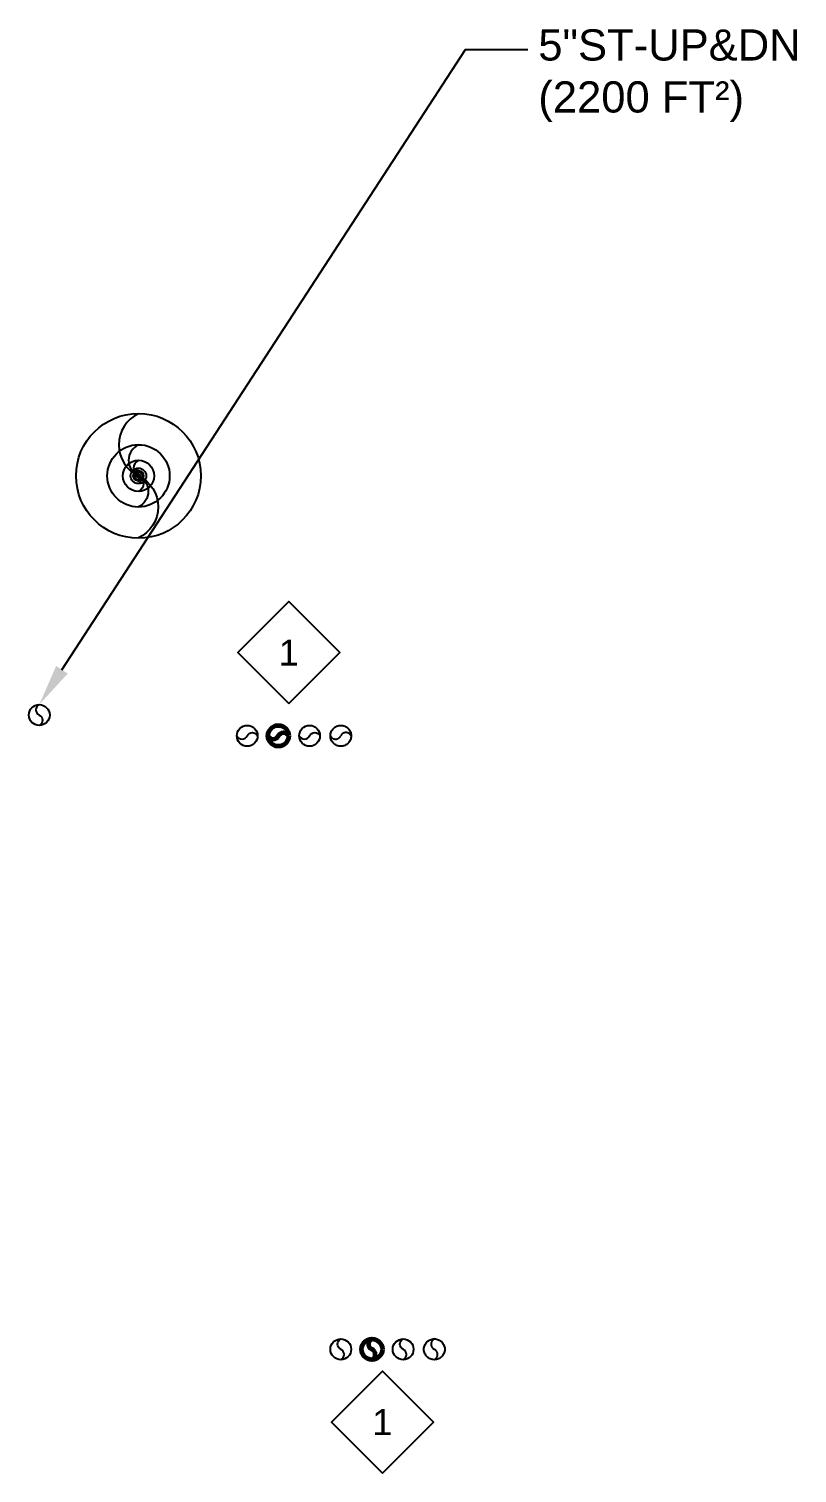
# Model space of a CAD drawing. Extents: x -3693 to 355, y -2748 to 2117.
# Drawn here: x -776 to -480, y -2240 to -1684 of the extents above; entities that cross this region are included whole.
import ezdxf
from ezdxf.enums import TextEntityAlignment as Align

# ---------------------------------------------------------------- set-up
doc = ezdxf.new("R2010")
doc.units = 0
doc.header["$LTSCALE"] = 48
doc.header["$MEASUREMENT"] = 0
doc.linetypes.add('VENT', pattern=[0.3, 0.2, -0.1])
for name, color, linetype in [('G-ANNO-TEXT', 70, 'Continuous'), ('G-ANNO-TEXT @ 128', 70, 'Continuous'), ('P-HW-N @ 128', 1, 'Continuous'), ('P-SAN-N @ 128', 6, 'Continuous'), ('P-SANV-N @ 128', 5, 'VENT'), ('P-STRM-N', 2, 'Continuous'), ('P-STRM-N @ 1 (1)', 2, 'Continuous'), ('P-STRM-N @ 1 (2)', 2, 'Continuous'), ('P-STRM-N @ 12', 2, 'Continuous'), ('P-STRM-N @ 128', 2, 'Continuous'), ('P-STRM-N @ 16', 2, 'Continuous'), ('P-STRM-N @ 192', 2, 'Continuous'), ('P-STRM-N @ 2', 2, 'Continuous'), ('P-STRM-N @ 24', 2, 'Continuous'), ('P-STRM-N @ 384', 2, 'Continuous'), ('P-STRM-N @ 4', 2, 'Continuous'), ('P-STRM-N @ 48', 2, 'Continuous'), ('P-STRM-N @ 64', 2, 'Continuous'), ('P-STRM-N @ 768', 2, 'Continuous'), ('P-STRM-N @ 8', 2, 'Continuous'), ('P-STRM-N @ 96', 2, 'Continuous')]:
    doc.layers.add(name, color=color, linetype=linetype)
doc.layers.add('P-CW-N @ 128', color=4, linetype='Continuous', lineweight=60)
doc.styles.add('Arial', font='arial.ttf')

# ---------------------------------------------------------------- blocks, each defined once
blk = doc.blocks.new('*U9')
blk.add_lwpolyline([(0, 0.03112, 0.634258), (0, 0, -0.634258), (0, -0.03112)], format="xyb")
blk.add_circle((0, 0), 0.03125)
blk = doc.blocks.new('*U794')
at = {"layer": 'P-STRM-N @ 1 (1)'}
blk.add_blockref('*U9', (-733.84, -1856.26), dxfattribs=at)
at = {"layer": 'P-STRM-N @ 1 (2)'}
blk.add_blockref('*U9', (-733.84, -1856.26), dxfattribs=at)
at = {"layer": 'P-STRM-N @ 12', "xscale": 12, "yscale": 12, "zscale": 12}
blk.add_blockref('*U9', (-733.84, -1856.26), dxfattribs=at)
at = {"layer": 'P-STRM-N @ 128', "xscale": 128, "yscale": 128, "zscale": 128}
blk.add_blockref('*U9', (-772, -1948.26), dxfattribs=at)
at = {"layer": 'P-STRM-N @ 16', "xscale": 16, "yscale": 16, "zscale": 16}
blk.add_blockref('*U9', (-733.84, -1856.26), dxfattribs=at)
at = {"layer": 'P-STRM-N @ 192', "xscale": 192, "yscale": 192, "zscale": 192}
blk.add_blockref('*U9', (-733.84, -1856.26), dxfattribs=at)
at = {"layer": 'P-STRM-N @ 2', "xscale": 2, "yscale": 2, "zscale": 2}
blk.add_blockref('*U9', (-733.84, -1856.26), dxfattribs=at)
at = {"layer": 'P-STRM-N @ 24', "xscale": 24, "yscale": 24, "zscale": 24}
blk.add_blockref('*U9', (-733.84, -1856.26), dxfattribs=at)
at = {"layer": 'P-STRM-N @ 384', "xscale": 384, "yscale": 384, "zscale": 384}
blk.add_blockref('*U9', (-733.84, -1856.26), dxfattribs=at)
at = {"layer": 'P-STRM-N @ 4', "xscale": 4, "yscale": 4, "zscale": 4}
blk.add_blockref('*U9', (-733.84, -1856.26), dxfattribs=at)
at = {"layer": 'P-STRM-N @ 48', "xscale": 48, "yscale": 48, "zscale": 48}
blk.add_blockref('*U9', (-733.84, -1856.26), dxfattribs=at)
at = {"layer": 'P-STRM-N @ 64', "xscale": 64, "yscale": 64, "zscale": 64}
blk.add_blockref('*U9', (-733.84, -1856.26), dxfattribs=at)
at = {"layer": 'P-STRM-N @ 768', "xscale": 768, "yscale": 768, "zscale": 768}
blk.add_blockref('*U9', (-733.84, -1856.26), dxfattribs=at)
at = {"layer": 'P-STRM-N @ 8', "xscale": 8, "yscale": 8, "zscale": 8}
blk.add_blockref('*U9', (-733.84, -1856.26), dxfattribs=at)
at = {"layer": 'P-STRM-N @ 96', "xscale": 96, "yscale": 96, "zscale": 96}
blk.add_blockref('*U9', (-733.84, -1856.26), dxfattribs=at)
blk = doc.blocks.new('DIAMOND TAG')
blk.add_lwpolyline([(0, -0.1533), (0.1533, 0), (0, 0.1533), (-0.1533, 0)], close=True)
at = {"style": 'Arial'}
blk.add_attdef('XXX', text='', height=0.0781, dxfattribs=at).set_placement((0, 0), align=Align.MIDDLE)

msp = doc.modelspace()

# ---------------------------------------------------------------- linework, layer by layer
at = {"layer": 'G-ANNO-TEXT'}
msp.add_lwpolyline([(-763.27, -1930.85), (-608, -1692.26), (-584, -1692.26)], dxfattribs=at)
msp.add_solid([(-761.04, -1932.3), (-772, -1944.26), (-765.51, -1929.39)], dxfattribs=at)

# ---------------------------------------------------------------- block references
at = {"layer": 'G-ANNO-TEXT @ 128', "xscale": 128, "yscale": 128, "zscale": 128}
for p in [(-676, -1924.26), (-640, -2220.26)]:
    msp.add_blockref('DIAMOND TAG', p, dxfattribs=at).add_auto_attribs({'XXX': '1'})
at = {"layer": 'P-CW-N @ 128', "xscale": 128, "yscale": 128, "zscale": 128}
for p, rotation in [((-680, -1956.26), 89.99999999999999), ((-644, -2192.26), 180)]:
    msp.add_blockref('*U9', p, dxfattribs=dict(at, rotation=rotation))
at = {"layer": 'P-HW-N @ 128', "xscale": 128, "yscale": 128, "zscale": 128}
for p, rotation in [((-692, -1956.26), 89.99999999999999), ((-656, -2192.26), 180)]:
    msp.add_blockref('*U9', p, dxfattribs=dict(at, rotation=rotation))
at = {"layer": 'P-SAN-N @ 128', "xscale": 128, "yscale": 128, "zscale": 128}
for p, rotation in [((-668, -1956.26), 89.99999999999999), ((-632, -2192.26), 180)]:
    msp.add_blockref('*U9', p, dxfattribs=dict(at, rotation=rotation))
at = {"layer": 'P-SANV-N @ 128', "xscale": 128, "yscale": 128, "zscale": 128}
for p, rotation in [((-656, -1956.26), 89.99999999999999), ((-620, -2192.26), 180)]:
    msp.add_blockref('*U9', p, dxfattribs=dict(at, rotation=rotation))
at = {"layer": 'P-STRM-N'}
msp.add_blockref('*U794', (0, 0), dxfattribs=at)

# ---------------------------------------------------------------- texts
at = {"layer": 'G-ANNO-TEXT', "insert": (-580, -1684.49), "char_height": 12, "attachment_point": 1, "style": 'Arial'}
msp.add_mtext('5"ST-UP&DN\\P(2200 FT²)', dxfattribs=at)

doc.saveas('drawing.dxf')
